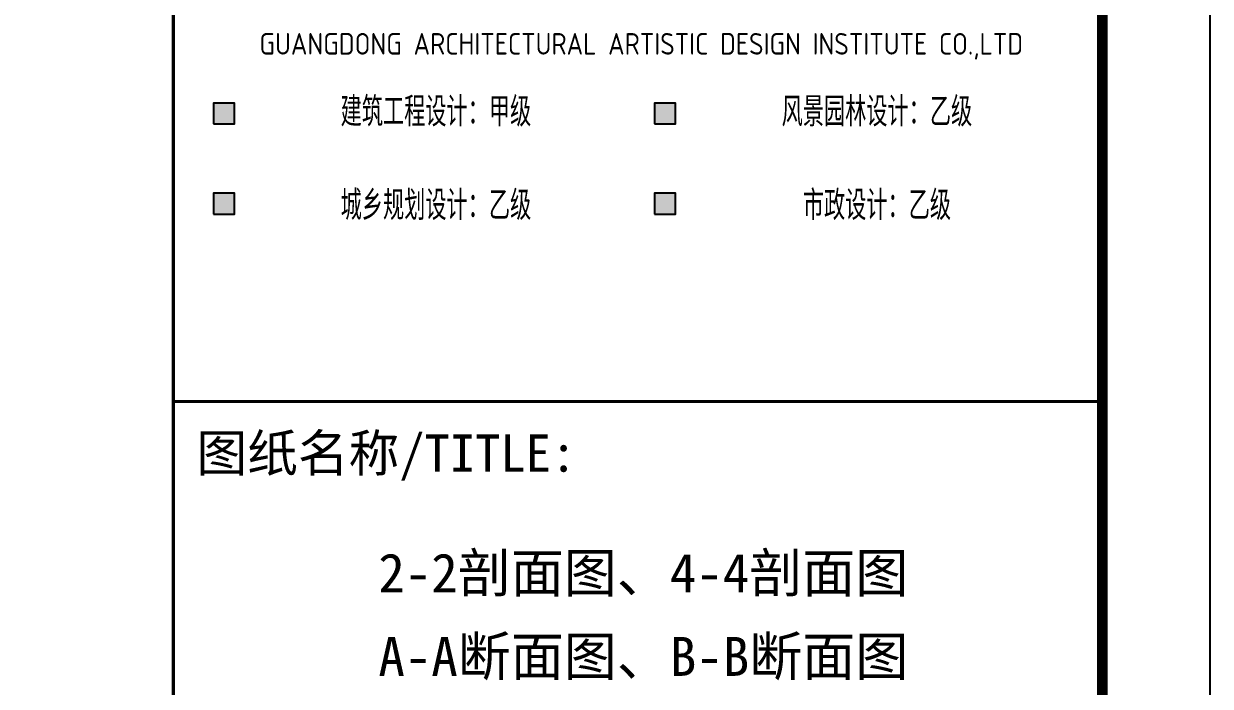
# Model space of a CAD drawing. Extents: x -737978 to 768813, y -372247 to 1140308.
# Drawn here: x 126589 to 137575, y -238855 to -232725 of the extents above; entities that cross this region are included whole.
import ezdxf
from ezdxf.enums import TextEntityAlignment as Align

# ---------------------------------------------------------------- set-up
doc = ezdxf.new("R2010")
doc.units = 0
doc.header["$LTSCALE"] = 10
doc.header["$MEASUREMENT"] = 0
doc.layers.get('0').update_dxf_attribs({"linetype": 'CONTINUOUS'})
doc.layers.add('PUB_TITLE', color=4, linetype='CONTINUOUS')
doc.styles.add('-仿宋_GB2312', font='GBENOR.shx', dxfattribs={"bigfont": 'GBCBIG.shx'})
doc.styles.add('-宋体', font='', dxfattribs={"width": 0.8})
doc.styles.get('-宋体').set_extended_font_data('SimSun')

# ---------------------------------------------------------------- blocks, each defined once
blk = doc.blocks.new('TQ1')
at = {"layer": 'PUB_TITLE'}
for points in [[(-49459.9, -394766.4), (-49459.9, -394631.4), (-49594.9, -394631.4), (-49594.9, -394766.4)], [(-46611.5, -394766.4), (-46611.5, -394631.4), (-46746.5, -394631.4), (-46746.5, -394766.4)], [(-49459.9, -395349), (-49459.9, -395214), (-49594.9, -395214), (-49594.9, -395349)], [(-46611.5, -395349), (-46611.5, -395214), (-46746.5, -395214), (-46746.5, -395349)]]:
    blk.add_hatch(color=7, dxfattribs=at).paths.add_polyline_path(points)
at = {"layer": 'PUB_TITLE', "const_width": 20}
for points in [[(-49854.8, -378413.9), (-49854.8, -418454.8)], [(-49854.8, -396558.8), (-43854.8, -396558.8)]]:
    blk.add_lwpolyline(points, dxfattribs=at)
at = {"layer": 'PUB_TITLE', "color": 7}
for points in [[(-49594.9, -394766.4), (-49459.9, -394766.4), (-49459.9, -394631.4), (-49594.9, -394631.4)], [(-46746.5, -394766.4), (-46611.5, -394766.4), (-46611.5, -394631.4), (-46746.5, -394631.4)], [(-49594.9, -395349), (-49459.9, -395349), (-49459.9, -395214), (-49594.9, -395214)], [(-46746.5, -395349), (-46611.5, -395349), (-46611.5, -395214), (-46746.5, -395214)]]:
    blk.add_lwpolyline(points, close=True, dxfattribs=at)
at = {"color": 7, "style": '-仿宋_GB2312'}
blk.add_text('GUANGDONG ARCHITECTURAL ARTISTIC DESIGN INSTITUTE CO.,LTD', height=139.308, dxfattribs=at).set_placement((-46832.3, -394319), align=Align.CENTER)
at = {"layer": 'PUB_TITLE', "color": 7, "style": '-仿宋_GB2312'}
for s, p in [('建筑工程设计：甲级', (-48158.7, -394782.7)), ('风景园林设计：乙级', (-45310.3, -394782.7)), ('城乡规划设计：乙级', (-48158.7, -395386.5)), ('市政设计：乙级', (-45310.3, -395386.5))]:
    blk.add_text(s, height=190, dxfattribs=at).set_placement(p, align=Align.CENTER)
at = {"layer": 'PUB_TITLE', "style": '-宋体'}
blk.add_text('图纸名称/TITLE:', height=240, dxfattribs=at).set_placement((-49704.8, -397011.1))

msp = doc.modelspace()

# ---------------------------------------------------------------- linework, layer by layer
at = {"layer": 'PUB_TITLE'}
msp.add_lwpolyline([(53474.9, -268609.7), (137574.9, -268609.7), (137574.9, -209209.7), (53474.9, -209209.7)], close=True, dxfattribs=at)
at = {"layer": 'PUB_TITLE', "const_width": 100}
msp.add_lwpolyline([(55974.9, -267609.7), (136574.9, -267609.7), (136574.9, -210209.7), (55974.9, -210209.7)], close=True, dxfattribs=at)

# ---------------------------------------------------------------- block references
at = {"xscale": 1.433507481003284, "yscale": 1.433507481003284, "zscale": 1.433507481003284}
msp.add_blockref('TQ1', (199441, 332248.9), dxfattribs=at)

# ---------------------------------------------------------------- texts
at = {"layer": 'PUB_TITLE', "color": 6, "style": '-宋体'}
for s, p in [('2-2剖面图、4-4剖面图', (129872.4, -237986.2)), ('A-A断面图、B-B断面图', (129872.4, -238759))]:
    msp.add_text(s, height=360, dxfattribs=at).set_placement(p)

doc.saveas('drawing.dxf')
